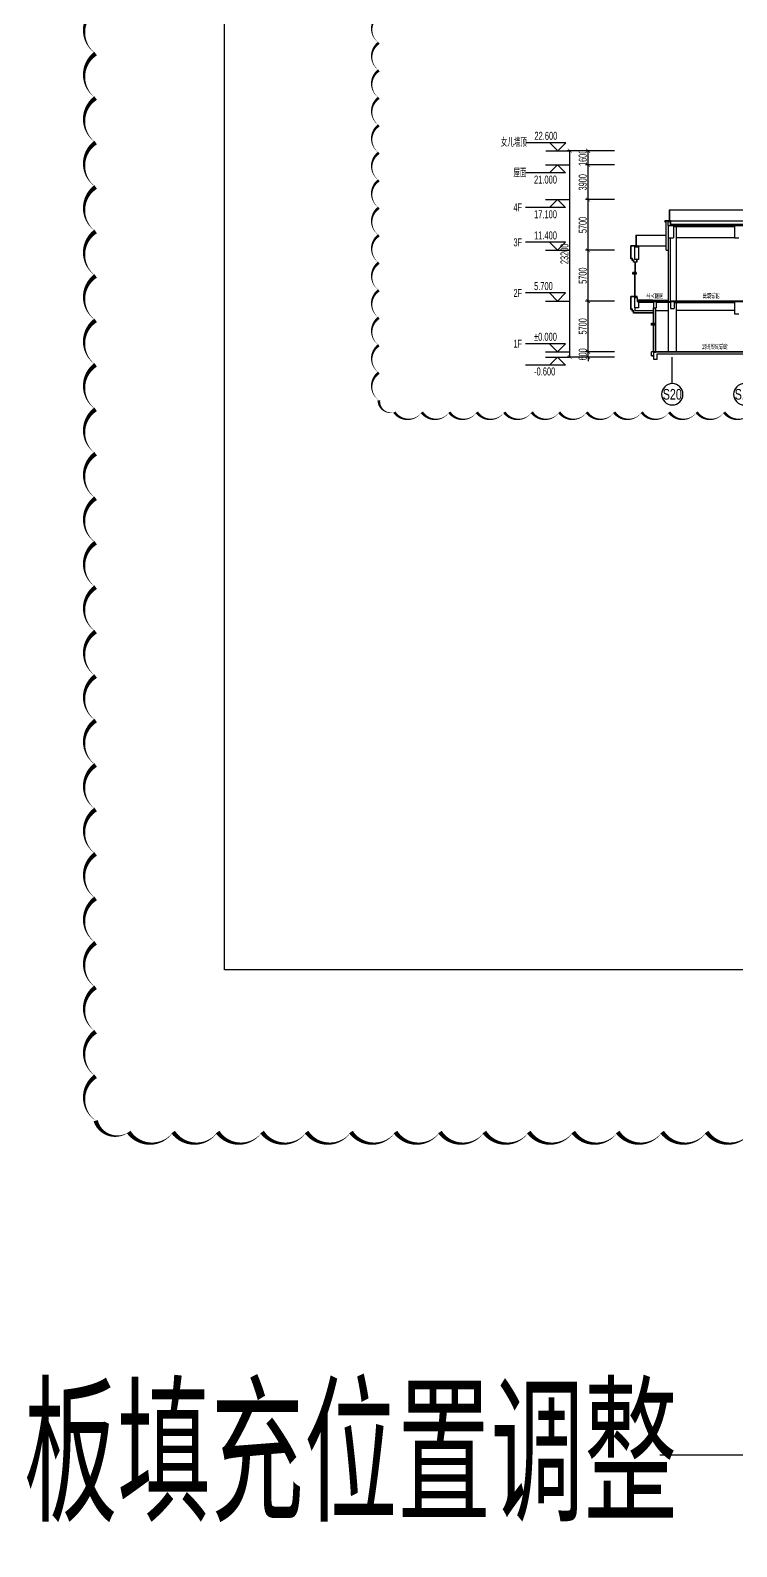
# Model space of a CAD drawing. Extents: x 1849385 to 2804940, y -773301 to -409130.
# Drawn here: x 2105979 to 2185427, y -773301 to -602779 of the extents above; entities that cross this region are included whole.
import ezdxf
from ezdxf.enums import TextEntityAlignment as Align

# ---------------------------------------------------------------- set-up
doc = ezdxf.new("R2010")
doc.units = 0
for name, color, linetype in [('#幕墙分格线-立面', 7, 'Continuous'), ('#文字', 2, 'Continuous'), ('#标注', 1, 'Continuous'), ('1-WIN-1', 3, 'Continuous'), ('A-BEAM-PLAN-C', 2, 'Continuous'), ('A-GLASS-E', 145, 'Continuous'), ('A-WALL-E', 7, 'Continuous'), ('C-SHET-SHBD', 4, 'Continuous'), ('dim', 7, 'Continuous'), ('建-文字', 4, 'Continuous')]:
    doc.layers.add(name, color=color, linetype=linetype)
doc.layers.add('疑问', color=1, linetype='Continuous', plot=False)
doc.styles.add('#文字', font='jrs.shx', dxfattribs={"width": 0.7, "bigfont": 'hztxt.shx'})
doc.styles.add('HZ', font='jrs.shx', dxfattribs={"width": 0.6, "bigfont": 'hztxt.shx'})
doc.styles.add('JHZX', font='jrs.shx', dxfattribs={"width": 0.6, "bigfont": 'jhz.shx'})
doc.styles.add('XD2008', font='@1romans.shx', dxfattribs={"width": 0.7, "bigfont": '!hztxt.shx'})
doc.styles.add('楷体', font='', dxfattribs={"width": 0.75})
doc.styles.get('楷体').set_extended_font_data('KaiTi_GB2312')
doc.dimstyles.new('JZBZ-300', dxfattribs={"dimscale": 300, "dimtxt": 3, "dimasz": 1.5, "dimexe": 1, "dimexo": 1, "dimgap": 0.5, "dimtad": 1, "dimdec": 0, "dimdsep": 46, "dimtxsty": 'JHZX', "dimblk1": 'ARCHTICK', "dimblk2": 'ARCHTICK', "dimsah": 1, "dimcen": 0, "dimclrd": 1, "dimclre": 1, "dimclrt": 2, "dimazin": 2, "dimtfac": 1, "dimtdec": 0, "dimtix": 1, "dimtmove": 0, "dimatfit": 3, "dimfxl": 0, "dimtolj": 1, "dimlwd": -1, "dimlwe": -1, "dimarcsym": 0})

# ---------------------------------------------------------------- blocks, each defined once
blk = doc.blocks.new('*U6')
at = {"linetype": 'ByBlock'}
blk.add_line((0, -20), (0, -10.02375), dxfattribs=at)
blk.add_circle((0, -24), 4, dxfattribs=at)
at = {"color": 2, "linetype": 'ByBlock', "style": 'JHZX', "width": 0.75}
blk.add_attdef('AXES', text='', height=4, dxfattribs=at).set_placement((0, -24), align=Align.MIDDLE_CENTER)
blk = doc.blocks.new('A3文本框')
at = {"layer": 'Defpoints', "ltscale": 500}
blk.add_lwpolyline([(10, -10), (-420, -10), (-420, 297), (10, 297)], close=True, dxfattribs=at)
at = {"layer": 'C-SHET-SHBD', "style": 'XD2008', "width": 0.7}
for tag, height, p in [('子项名称', 4.5, (-37.49, 35.41)), ('图名', 4.5, (-37.49, 24.27)), ('比例', 3, (-56.3, 8.25)), ('MQJD-01', 3, (-13.24, 2.27))]:
    blk.add_attdef(tag, text='', height=height, dxfattribs=at).set_placement(p, align=Align.CENTER)
blk = doc.blocks.new('A$Cd764fef1')
at = {"layer": '#幕墙分格线-立面'}
for p, q in [((-340, 16500), (-340, 15300)), ((40677, 16500), (-340, 16500)), ((-325, 16500), (-325, 15300)), ((-310, 16500), (-310, 15300)), ((-4090, 13700), (-4090, 12500)), ((-4090, 13700), (-4060, 13700)), ((-4075, 13700), (-4075, 12500)), ((-4060, 13700), (-4060, 12500)), ((-4060, 13700), (-700, 13700)), ((-155, 15300), (-838, 15300)), ((-838, 15300), (-838, 15200)), ((-838, 15200), (-700, 15200)), ((-185, 15270), (-808, 15270)), ((-808, 15270), (-808, 15230)), ((-808, 15230), (-670, 15230)), ((-700, 12000), (-700, 15200)), ((-670, 12030), (-670, 15230)), ((-200, 15300), (40522, 15300)), ((-200, 14950), (40552, 14950)), ((-185, 14950), (-185, 15270)), ((-155, 14951), (-155, 15300)), ((-3950, 12500), (-4650, 12500)), ((-4650, 11050), (-4650, 12500)), ((-3980, 12470), (-4620, 12470)), ((-4620, 11080), (-4620, 12470)), ((-3980, 12400), (-3980, 12470)), ((-3950, 12400), (-3950, 12500)), ((-3950, 12500), (-700, 12500)), ((-700, 12000), (-450, 12000)), ((-670, 12030), (-450, 12030)), ((-4500, 11050), (-4650, 11050)), ((-4470, 11080), (-4620, 11080)), ((-4500, 10850), (-4500, 11050)), ((-4350, 10850), (-4500, 10850)), ((-4470, 10880), (-4470, 11080)), ((-4320, 10880), (-4470, 10880)), ((-4350, 10650), (-4350, 10850)), ((-4000, 10650), (-4350, 10650)), ((-4320, 10680), (-4320, 10880)), ((-4030, 10680), (-4320, 10680)), ((-4200, 10650), (-4200, 9500)), ((-4170, 10650), (-4170, 9500)), ((-4030, 10950), (-4030, 10680)), ((-4000, 10950), (-4000, 10650)), ((-4200, 6800), (-4200, 9300)), ((-4170, 6800), (-4170, 9300)), ((-3950, 6800), (-4650, 6800)), ((-4650, 5350), (-4650, 6800)), ((-4500, 5350), (-4650, 5350)), ((-3980, 6770), (-4620, 6770)), ((-4620, 5380), (-4620, 6770)), ((-4470, 5380), (-4620, 5380)), ((-4500, 5150), (-4500, 5350)), ((-4350, 5150), (-4500, 5150)), ((-4470, 5180), (-4470, 5380)), ((-4320, 5180), (-4470, 5180)), ((-4350, 4950), (-4350, 5150)), ((-4320, 4980), (-4320, 5180)), ((-3980, 6700), (-3980, 6770)), ((-3950, 6700), (-3950, 6800)), ((-2100, 4980), (-2100, 5550)), ((-2100, 4980), (-2100, 5550)), ((-2070, 4980), (-2070, 5550)), ((-2070, 4950), (-2070, 5550)), ((-1850, 600), (-1850, 5550)), ((-2070, 4950), (-4350, 4950)), ((-2070, 4950), (-4350, 4950)), ((-2100, 4980), (-4320, 4980)), ((-2100, 4980), (-4320, 4980)), ((-2100, 3800), (-2100, 4950)), ((-2100, 3800), (-2100, 4950)), ((-2100, 600), (-2100, 3600)), ((-2070, 3800), (-2070, 4950)), ((-2070, 600), (-2070, 3600)), ((-2350, 150), (-2350, 600)), ((-1900, 600), (-2350, 600)), ((-2350, 150), (-2100, 150)), ((-2320, 180), (-2320, 570)), ((-1930, 570), (-2320, 570)), ((-2320, 180), (-2100, 180)), ((-1930, 550), (-1930, 570)), ((-1900, 550), (-1900, 600))]:
    blk.add_line(p, q, dxfattribs=at)
for points in [[(-4450, 9500), (-4050, 9500), (-4050, 9300), (-4450, 9300)], [(-4420, 9470), (-4080, 9470), (-4080, 9330), (-4420, 9330)], [(-2350, 3800), (-1950, 3800), (-1950, 3600), (-2350, 3600)], [(-2320, 3770), (-1980, 3770), (-1980, 3630), (-2320, 3630)]]:
    blk.add_lwpolyline(points, close=True, dxfattribs=at)
at = {"layer": '1-WIN-1'}
for p, q in [((450, 14670), (450, 6300)), ((-3950, 6470), (-450, 6400)), ((-450, 6300), (-3950, 6300)), ((-450, 6120), (-450, 600)), ((15187, 6300), (-250, 6300)), ((450, 6120), (450, 600))]:
    blk.add_line(p, q, dxfattribs=at)
blk.add_lwpolyline([(7993, 600), (-1900, 600)], dxfattribs=at)
at = {"layer": 'A-BEAM-PLAN-C'}
for p, q in [((6993, 13400), (450, 13400)), ((-4200, 5550), (-4200, 5250)), ((-4200, 5250), (-2100, 5250)), ((-1850, 5250), (-450, 5250)), ((6993, 5250), (450, 5250))]:
    blk.add_line(p, q, dxfattribs=at)
at = {"layer": 'A-GLASS-E'}
blk.add_line((-4050, 9500), (-4450, 9500), dxfattribs=at)
at = {"layer": 'A-WALL-E'}
for p, q in [((-450, 15300), (-200, 15300)), ((-450, 14800), (-450, 15200)), ((-200, 15200), (-450, 15200)), ((-450, 14800), (-450, 6250)), ((-450, 14800), (-450, 13400)), ((-450, 14800), (40567, 14800)), ((-200, 14800), (-200, 15200)), ((150, 14670), (150, 13400)), ((150, 14670), (6993, 14670)), ((6993, 14670), (6993, 13400)), ((-4200, 12400), (-3800, 12400)), ((-4200, 10950), (-4200, 12400)), ((-3800, 12400), (-3800, 10950)), ((-450, 13400), (150, 13400)), ((-250, 13400), (-250, 6250)), ((6993, 13400), (7493, 13400)), ((-3800, 10950), (-4200, 10950)), ((-4200, 6700), (-3950, 6700)), ((-4200, 5550), (-4200, 6700)), ((-3800, 5550), (-4200, 5550)), ((-3950, 6700), (-3950, 6250)), ((-3950, 6250), (40008, 6250)), ((-3800, 6120), (-3800, 5550)), ((-2100, 6120), (-3800, 6120)), ((-2100, 6120), (-2100, 5550)), ((-2100, 5550), (-1800, 5550)), ((-200, 6120), (-1800, 6120)), ((-1800, 6120), (-1800, 5550)), ((-200, 6120), (-200, 5450)), ((-200, 5450), (200, 5450)), ((200, 6120), (200, 5450)), ((200, 6120), (6993, 6120)), ((6993, 6120), (6993, 4850)), ((6993, 4850), (7493, 4850))]:
    blk.add_line(p, q, dxfattribs=at)
for points in [[(-2100, 550), (-2100, -250), (-1700, -250), (-1700, 370), (48611, 370)], [(-2100, 550), (-2100, 550), (-2000, 550), (-1900, 550), (-1900, 550)], [(48611, 370), (48611, -150), (48911, -150), (48911, 550), (-1900, 550)]]:
    blk.add_lwpolyline(points, dxfattribs=at)
at = {"layer": '建-文字', "style": 'XD2008', "width": 0.7}
for s, p in [('上人屋面', (-2931, 6550)), ('排烟机房', (3418, 6550)), ('加压送风机房', (3336, 850))]:
    blk.add_text(s, height=525, dxfattribs=at).set_placement(p)
blk = doc.blocks.new('LEVEL')
blk.add_line((9, 0), (0, 0))
blk.add_lwpolyline([(7.5, 3), (4.5, 0), (1.5, 3), (16.5, 3)])
at = {"style": '楷体', "width": 0.75}
blk.add_attdef('LEVEL', text='', height=3.5, dxfattribs=at).set_placement((9.33, 5.59), align=Align.MIDDLE_CENTER)
blk.add_attdef('FLOOR', text='', height=3.5, dxfattribs=at).set_placement((17.5, 3), align=Align.MIDDLE_LEFT)
blk = doc.blocks.new('_ARCHTICK')
at = {"color": 0, "linetype": 'ByBlock', "const_width": 0.15}
blk.add_lwpolyline([(-0.5, -0.5), (0.5, 0.5)], dxfattribs=at)
blk = doc.blocks.new('*D57')
at = {"layer": '#标注', "color": 1, "ltscale": 300, "transparency": 16777216}
for p, q in [((2202313, -595188), (2202313, -594738)), ((2205293, -595188), (2202013, -595188)), ((2205293, -595788), (2202013, -595788)), ((2202313, -595788), (2202313, -595188)), ((2202313, -595788), (2202313, -596238))]:
    blk.add_line(p, q, dxfattribs=at)
at = {"layer": 'Defpoints', "color": 0, "ltscale": 300, "transparency": 16777216}
for p in [(2202313, -595188), (2205593, -595188), (2205593, -595788)]:
    blk.add_point(p, dxfattribs=at)
at = {"layer": '#标注', "color": 1, "ltscale": 300, "transparency": 16777216, "xscale": 450, "yscale": 450, "zscale": 450}
for p, rotation in [((2202313, -595188), 270), ((2202313, -595788), 90)]:
    blk.add_blockref('_ARCHTICK', p, dxfattribs=dict(at, rotation=rotation))
at = {"layer": '#标注', "color": 2, "ltscale": 300, "transparency": 16777216, "insert": (2201713, -595488), "char_height": 900, "attachment_point": 5, "rotation": 90, "style": 'JHZX'}
blk.add_mtext('\\A1;600', dxfattribs=at)
blk = doc.blocks.new('*D58')
at = {"layer": '#标注', "color": 1, "ltscale": 300, "transparency": 16777216}
for p, q in [((2205293, -589488), (2202013, -589488)), ((2202313, -595188), (2202313, -589488)), ((2205293, -595188), (2202013, -595188))]:
    blk.add_line(p, q, dxfattribs=at)
at = {"layer": 'Defpoints', "color": 0, "ltscale": 300, "transparency": 16777216}
for p in [(2202313, -589488), (2205593, -589488), (2205593, -595188)]:
    blk.add_point(p, dxfattribs=at)
at = {"layer": '#标注', "color": 1, "ltscale": 300, "transparency": 16777216, "xscale": 450, "yscale": 450, "zscale": 450}
for p, rotation in [((2202313, -589488), 90), ((2202313, -595188), 270)]:
    blk.add_blockref('_ARCHTICK', p, dxfattribs=dict(at, rotation=rotation))
at = {"layer": '#标注', "color": 2, "ltscale": 300, "transparency": 16777216, "insert": (2201713, -592338), "char_height": 900, "attachment_point": 5, "rotation": 90, "style": 'JHZX'}
blk.add_mtext('\\A1;5700', dxfattribs=at)
blk = doc.blocks.new('*D59')
at = {"layer": '#标注', "color": 1, "ltscale": 300, "transparency": 16777216}
for p, q in [((2205293, -583788), (2202013, -583788)), ((2202313, -589488), (2202313, -583788)), ((2205293, -589488), (2202013, -589488))]:
    blk.add_line(p, q, dxfattribs=at)
at = {"layer": 'Defpoints', "color": 0, "ltscale": 300, "transparency": 16777216}
for p in [(2202313, -583788), (2205593, -583788), (2205593, -589488)]:
    blk.add_point(p, dxfattribs=at)
at = {"layer": '#标注', "color": 1, "ltscale": 300, "transparency": 16777216, "xscale": 450, "yscale": 450, "zscale": 450}
for p, rotation in [((2202313, -583788), 90), ((2202313, -589488), 270)]:
    blk.add_blockref('_ARCHTICK', p, dxfattribs=dict(at, rotation=rotation))
at = {"layer": '#标注', "color": 2, "ltscale": 300, "transparency": 16777216, "insert": (2201713, -586638), "char_height": 900, "attachment_point": 5, "rotation": 90, "style": 'JHZX'}
blk.add_mtext('\\A1;5700', dxfattribs=at)
blk = doc.blocks.new('*D60')
at = {"layer": '#标注', "color": 1, "ltscale": 300, "transparency": 16777216}
for p, q in [((2205293, -578088), (2202013, -578088)), ((2202313, -583788), (2202313, -578088)), ((2205293, -583788), (2202013, -583788))]:
    blk.add_line(p, q, dxfattribs=at)
at = {"layer": 'Defpoints', "color": 0, "ltscale": 300, "transparency": 16777216}
for p in [(2202313, -578088), (2205593, -578088), (2205593, -583788)]:
    blk.add_point(p, dxfattribs=at)
at = {"layer": '#标注', "color": 1, "ltscale": 300, "transparency": 16777216, "xscale": 450, "yscale": 450, "zscale": 450}
for p, rotation in [((2202313, -578088), 90), ((2202313, -583788), 270)]:
    blk.add_blockref('_ARCHTICK', p, dxfattribs=dict(at, rotation=rotation))
at = {"layer": '#标注', "color": 2, "ltscale": 300, "transparency": 16777216, "insert": (2201713, -580938), "char_height": 900, "attachment_point": 5, "rotation": 90, "style": 'JHZX'}
blk.add_mtext('\\A1;5700', dxfattribs=at)
blk = doc.blocks.new('*D61')
at = {"layer": '#标注', "color": 1, "ltscale": 300, "transparency": 16777216}
for p, q in [((2205293, -574188), (2202013, -574188)), ((2202313, -578088), (2202313, -574188)), ((2205293, -578088), (2202013, -578088))]:
    blk.add_line(p, q, dxfattribs=at)
at = {"layer": 'Defpoints', "color": 0, "ltscale": 300, "transparency": 16777216}
for p in [(2202313, -574188), (2205593, -574188), (2205593, -578088)]:
    blk.add_point(p, dxfattribs=at)
at = {"layer": '#标注', "color": 1, "ltscale": 300, "transparency": 16777216, "xscale": 450, "yscale": 450, "zscale": 450}
for p, rotation in [((2202313, -574188), 90), ((2202313, -578088), 270)]:
    blk.add_blockref('_ARCHTICK', p, dxfattribs=dict(at, rotation=rotation))
at = {"layer": '#标注', "color": 2, "ltscale": 300, "transparency": 16777216, "insert": (2201713, -576138), "char_height": 900, "attachment_point": 5, "rotation": 90, "style": 'JHZX'}
blk.add_mtext('\\A1;3900', dxfattribs=at)
blk = doc.blocks.new('*D62')
at = {"layer": '#标注', "color": 1, "ltscale": 300, "transparency": 16777216}
for p, q in [((2205293, -572588), (2202013, -572588)), ((2202313, -574188), (2202313, -572588)), ((2205293, -574188), (2202013, -574188))]:
    blk.add_line(p, q, dxfattribs=at)
at = {"layer": 'Defpoints', "color": 0, "ltscale": 300, "transparency": 16777216}
for p in [(2202313, -572588), (2205593, -572588), (2205593, -574188)]:
    blk.add_point(p, dxfattribs=at)
at = {"layer": '#标注', "color": 1, "ltscale": 300, "transparency": 16777216, "xscale": 450, "yscale": 450, "zscale": 450}
for p, rotation in [((2202313, -572588), 90), ((2202313, -574188), 270)]:
    blk.add_blockref('_ARCHTICK', p, dxfattribs=dict(at, rotation=rotation))
at = {"layer": '#标注', "color": 2, "ltscale": 300, "transparency": 16777216, "insert": (2201713, -573388), "char_height": 900, "attachment_point": 5, "rotation": 90, "style": 'JHZX'}
blk.add_mtext('\\A1;1600', dxfattribs=at)
blk = doc.blocks.new('*D63')
at = {"layer": '#标注', "color": 1, "ltscale": 300, "transparency": 16777216}
for p, q in [((2202013, -572588), (2199961, -572588)), ((2200261, -595788), (2200261, -572588)), ((2202013, -595788), (2199961, -595788))]:
    blk.add_line(p, q, dxfattribs=at)
at = {"layer": 'Defpoints', "color": 0, "ltscale": 300, "transparency": 16777216}
for p in [(2200261, -572588), (2202313, -572588), (2202313, -595788)]:
    blk.add_point(p, dxfattribs=at)
at = {"layer": '#标注', "color": 1, "ltscale": 300, "transparency": 16777216, "xscale": 450, "yscale": 450, "zscale": 450}
for p, rotation in [((2200261, -572588), 90), ((2200261, -595788), 270)]:
    blk.add_blockref('_ARCHTICK', p, dxfattribs=dict(at, rotation=rotation))
at = {"layer": '#标注', "color": 2, "ltscale": 300, "transparency": 16777216, "insert": (2199661, -584188), "char_height": 900, "attachment_point": 5, "rotation": 90, "style": 'JHZX'}
blk.add_mtext('\\A1;23200', dxfattribs=at)
blk = doc.blocks.new('fksmfs')
at = {"layer": '#标注'}
ref = blk.add_blockref('LEVEL', (-5331.8, 23200), dxfattribs=dict(at, xscale=-300, yscale=300, zscale=300))
ref.add_attrib('LEVEL', '22.600', dxfattribs={"layer": '#文字', "height": 900, "style": '#文字', "width": 0.7}).set_placement((-9317.7, 24877.8), align=Align.MIDDLE_LEFT)
ref.add_attrib('FLOOR', '女儿墙顶', dxfattribs={"layer": '#文字', "height": 900, "style": 'HZ', "width": 0.6}).set_placement((-11631.8, 24100), align=Align.MIDDLE_CENTER)
ref = blk.add_blockref('LEVEL', (-5373.8, 21600), dxfattribs=dict(at, xscale=300, yscale=300, zscale=300, rotation=180))
ref.add_attrib('LEVEL', '21.000', dxfattribs={"layer": '#文字', "height": 900, "style": '#文字', "width": 0.7}).set_placement((-9359.7, 19952.2), align=Align.MIDDLE_LEFT)
ref.add_attrib('FLOOR', '屋面', dxfattribs={"layer": '#文字', "height": 900, "style": 'HZ', "width": 0.6}).set_placement((-11673.8, 20678.7), align=Align.MIDDLE_LEFT)
ref = blk.add_blockref('LEVEL', (-5373.8, 17700), dxfattribs=dict(at, xscale=300, yscale=300, zscale=300, rotation=180.000000000011))
ref.add_attrib('LEVEL', '17.100', dxfattribs={"layer": '#文字', "height": 900, "style": '#文字', "width": 0.7}).set_placement((-9359.7, 16052.2), align=Align.MIDDLE_LEFT)
ref.add_attrib('FLOOR', '4F', dxfattribs={"layer": '#文字', "height": 900, "style": 'HZ', "width": 0.6}).set_placement((-11673.8, 16830), align=Align.MIDDLE_LEFT)
ref = blk.add_blockref('LEVEL', (-5373.8, 12000), dxfattribs=dict(at, xscale=-300, yscale=300, zscale=300))
ref.add_attrib('LEVEL', '11.400', dxfattribs={"layer": '#文字', "height": 900, "style": '#文字', "width": 0.7}).set_placement((-9359.7, 13677.8), align=Align.MIDDLE_LEFT)
ref.add_attrib('FLOOR', '3F', dxfattribs={"layer": '#文字', "height": 900, "style": 'HZ', "width": 0.6}).set_placement((-11673.8, 12900), align=Align.MIDDLE_LEFT)
ref = blk.add_blockref('LEVEL', (-5373.8, 6300), dxfattribs=dict(at, xscale=-300, yscale=300, zscale=300))
ref.add_attrib('LEVEL', '5.700', dxfattribs={"layer": '#文字', "height": 900, "style": '#文字', "width": 0.7}).set_placement((-9359.7, 7977.8), align=Align.MIDDLE_LEFT)
ref.add_attrib('FLOOR', '2F', dxfattribs={"layer": '#文字', "height": 900, "style": 'HZ', "width": 0.6}).set_placement((-11673.8, 7200), align=Align.MIDDLE_LEFT)
ref = blk.add_blockref('LEVEL', (-5373.8, 600), dxfattribs=dict(at, xscale=-300, yscale=300, zscale=300))
ref.add_attrib('LEVEL', '±0.000', dxfattribs={"layer": '#文字', "height": 900, "style": '#文字', "width": 0.7}).set_placement((-9359.7, 2277.8), align=Align.MIDDLE_LEFT)
ref.add_attrib('FLOOR', '1F', dxfattribs={"layer": '#文字', "height": 900, "style": 'HZ', "width": 0.6}).set_placement((-11673.8, 1500), align=Align.MIDDLE_LEFT)
ref = blk.add_blockref('LEVEL', (-5373.8, 0), dxfattribs=dict(at, xscale=300, yscale=300, zscale=300, rotation=180.0000000000148))
ref.add_attrib('LEVEL', '-0.600', dxfattribs={"layer": '#文字', "height": 900, "style": '#文字', "width": 0.7}).set_placement((-9359.7, -1619.9), align=Align.MIDDLE_LEFT)
at = {"layer": '#标注', "ltscale": 300}
dim = blk.add_aligned_dim(p1=(-3280, 0), p2=(-3280, 23200), distance=2051.8, dimstyle='JZBZ-300', dxfattribs=at)
dim.commit()
dim.dimension.update_dxf_attribs({"geometry": '*D63', "text_midpoint": (-5931.8, 11600), "insert": (-2205593, 595787.5)})
for base, p1, p2, picture, middle in [((-3280, 23200), (0, 21600), (0, 23200), '*D62', (-3880, 22400)), ((-3280, 21600), (0, 17700), (0, 21600), '*D61', (-3880, 19650)), ((-3280, 17700), (0, 12000), (0, 17700), '*D60', (-3880, 14850)), ((-3280, 12000), (0, 6300), (0, 12000), '*D59', (-3880, 9150)), ((-3280, 6300), (0, 600), (0, 6300), '*D58', (-3880, 3450))]:
    dim = blk.add_linear_dim(base=base, p1=p1, p2=p2, angle=90, dimstyle='JZBZ-300', override={"dimtmove": 1}, dxfattribs=at)
    dim.commit()
    dim.dimension.update_dxf_attribs({"geometry": picture, "text_midpoint": middle, "insert": (-2205593, 595787.5)})
dim = blk.add_linear_dim(base=(-3280, 600), p1=(0, 0), p2=(0, 600), angle=90, dimstyle='JZBZ-300', dxfattribs=at)
dim.commit()
dim.dimension.update_dxf_attribs({"geometry": '*D57', "text_midpoint": (-3880, 300), "insert": (-2205593, 595787.5)})

msp = doc.modelspace()

# ---------------------------------------------------------------- linework, layer by layer
at = {"layer": 'Defpoints', "color": 3}
msp.add_lwpolyline([(2236298.7, -646034.4), (2236298.7, -763012.1), (2176765, -763012.1)], dxfattribs=at)

# ---------------------------------------------------------------- block references
at = {"layer": '#标注', "color": 6}
msp.add_blockref('fksmfs', (2171995, -639518.3), dxfattribs=at)
at = {"layer": '#标注', "linetype": 'ByBlock'}
ref = msp.add_blockref('*U6', (2178183.3, -636511.2), dxfattribs=dict(at, xscale=-300, yscale=300, zscale=300))
ref.add_attrib('AXES', 'S20', dxfattribs={"layer": '0', "color": 2, "linetype": 'ByBlock', "height": 1200, "style": 'JHZX', "width": 0.75}).set_placement((2178183.3, -643711.2), align=Align.MIDDLE_CENTER)
ref = msp.add_blockref('*U6', (2186276.7, -636511.2), dxfattribs=dict(at, xscale=-300, yscale=300, zscale=300))
ref.add_attrib('AXES', 'S19', dxfattribs={"layer": '0', "color": 2, "linetype": 'ByBlock', "height": 1200, "style": 'JHZX', "width": 0.75}).set_placement((2186276.7, -643711.2), align=Align.MIDDLE_CENTER)
at = {"layer": 'dim', "color": 0, "xscale": 700, "yscale": 700, "zscale": 700}
msp.add_blockref('A3文本框', (2421822.4, -701441.4), dxfattribs=at)

# ---------------------------------------------------------------- texts
at = {"layer": '疑问', "color": 3, "style": '#文字', "width": 0.7}
msp.add_text('2024.07.10 建筑提资调整开启窗位置,立面百叶及背板填充位置调整', height=15000, dxfattribs=at).set_placement((1848678.9, -763012.1), align=Align.MIDDLE_LEFT)

# ---------------------------------------------------------------- next in the draw order: block references
at = {"layer": 'dim', "ltscale": 300}
msp.add_blockref('A$Cd764fef1', (2178183.3, -639518.3), dxfattribs=at)

# ---------------------------------------------------------------- next in the draw order: linework, layer by layer
at = {"layer": '#标注', "color": 6}
msp.add_lwpolyline([(2187044.6, -726675.4, 0, 500, -0.52056705), (2182044.6, -726675.4, 0, 500, -0.52056705), (2177044.6, -726675.4, 0, 500, -0.52056705), (2172044.6, -726675.4, 0, 500, -0.52056705), (2167044.6, -726675.4, 0, 500, -0.52056705), (2162044.6, -726675.4, 0, 500, -0.52056705), (2157044.6, -726675.4, 0, 500, -0.52056705), (2152044.6, -726675.4, 0, 500, -0.52056705), (2147044.6, -726675.4, 0, 500, -0.52056705), (2142044.6, -726675.4, 0, 500, -0.52056705), (2137044.6, -726675.4, 0, 500, -0.52056705), (2132044.6, -726675.4, 0, 500, -0.52056705), (2127044.6, -726675.4, 0, 500, -0.52056705), (2122044.6, -726675.4, 0, 500, -0.52056705), (2117044.6, -726675.4, 0, 500, -0.52056705), (2113325.8, -725394.2, 0, 500, -0.52056705), (2113325.8, -720394.2, 0, 500, -0.52056705), (2113325.8, -715394.2, 0, 500, -0.52056705), (2113325.8, -710394.2, 0, 500, -0.52056705), (2113325.8, -705394.2, 0, 500, -0.52056705), (2113325.8, -700394.2, 0, 500, -0.52056705), (2113325.8, -695394.2, 0, 500, -0.52056705), (2113325.8, -690394.2, 0, 500, -0.52056705), (2113325.8, -685394.2, 0, 500, -0.52056705), (2113325.8, -680394.2, 0, 500, -0.52056705), (2113325.8, -675394.2, 0, 500, -0.52056705), (2113325.8, -670394.2, 0, 500, -0.52056705), (2113325.8, -665394.2, 0, 500, -0.52056705), (2113325.8, -660394.2, 0, 500, -0.52056705), (2113325.8, -655394.2, 0, 500, -0.52056705), (2113325.8, -650394.2, 0, 500, -0.52056705), (2113325.8, -645394.2, 0, 500, -0.52056705), (2113325.8, -640394.2, 0, 500, -0.52056705), (2113325.8, -635394.2, 0, 500, -0.52056705), (2113325.8, -630394.2, 0, 500, -0.52056705), (2113325.8, -625394.2, 0, 500, -0.52056705), (2113325.8, -620394.2, 0, 500, -0.52056705), (2113325.8, -615394.2, 0, 500, -0.52056705), (2113325.8, -610394.2, 0, 500, -0.52056705), (2113325.8, -605394.2, 0, 500, -0.52056705), (2113325.8, -600394.2, 0, 500, -0.52056705)], format="xyseb", dxfattribs=at)
at = {"layer": 'Defpoints', "color": 3}
msp.add_lwpolyline([(2187110.1, -645725.4, 0, 309.1, -0.52056705), (2184018.8, -645725.4, 0, 309.1, -0.52056705), (2180927.6, -645725.4, 0, 309.1, -0.52056705), (2177836.4, -645725.4, 0, 309.1, -0.52056705), (2174745.2, -645725.4, 0, 309.1, -0.52056705), (2171653.9, -645725.4, 0, 309.1, -0.52056705), (2168562.7, -645725.4, 0, 309.1, -0.52056705), (2165471.5, -645725.4, 0, 309.1, -0.52056705), (2162380.3, -645725.4, 0, 309.1, -0.52056705), (2159289, -645725.4, 0, 309.1, -0.52056705), (2156197.8, -645725.4, 0, 309.1, -0.52056705), (2153106.6, -645725.4, 0, 309.1, -0.52056705), (2150015.4, -645725.4, 0, 309.1, -0.52056705), (2146924.1, -645725.4, 0, 309.1, -0.52056705), (2145179.7, -644378.7, 0, 309.1, -0.52056705), (2145179.7, -641287.4, 0, 309.1, -0.52056705), (2145179.7, -638196.2, 0, 309.1, -0.52056705), (2145179.7, -635105, 0, 309.1, -0.52056705), (2145179.7, -632013.8, 0, 309.1, -0.52056705), (2145179.7, -628922.5, 0, 309.1, -0.52056705), (2145179.7, -625831.3, 0, 309.1, -0.52056705), (2145179.7, -622740.1, 0, 309.1, -0.52056705), (2145179.7, -619648.9, 0, 309.1, -0.52056705), (2145179.7, -616557.6, 0, 309.1, -0.52056705), (2145179.7, -613466.4, 0, 309.1, -0.52056705), (2145179.7, -610375.2, 0, 309.1, -0.52056705), (2145179.7, -607284, 0, 309.1, -0.52056705), (2145179.7, -604192.7, 0, 309.1, -0.52056705), (2145179.7, -601101.5, 0, 309.1, -0.52056705)], format="xyseb", dxfattribs=at)

doc.saveas('drawing.dxf')
